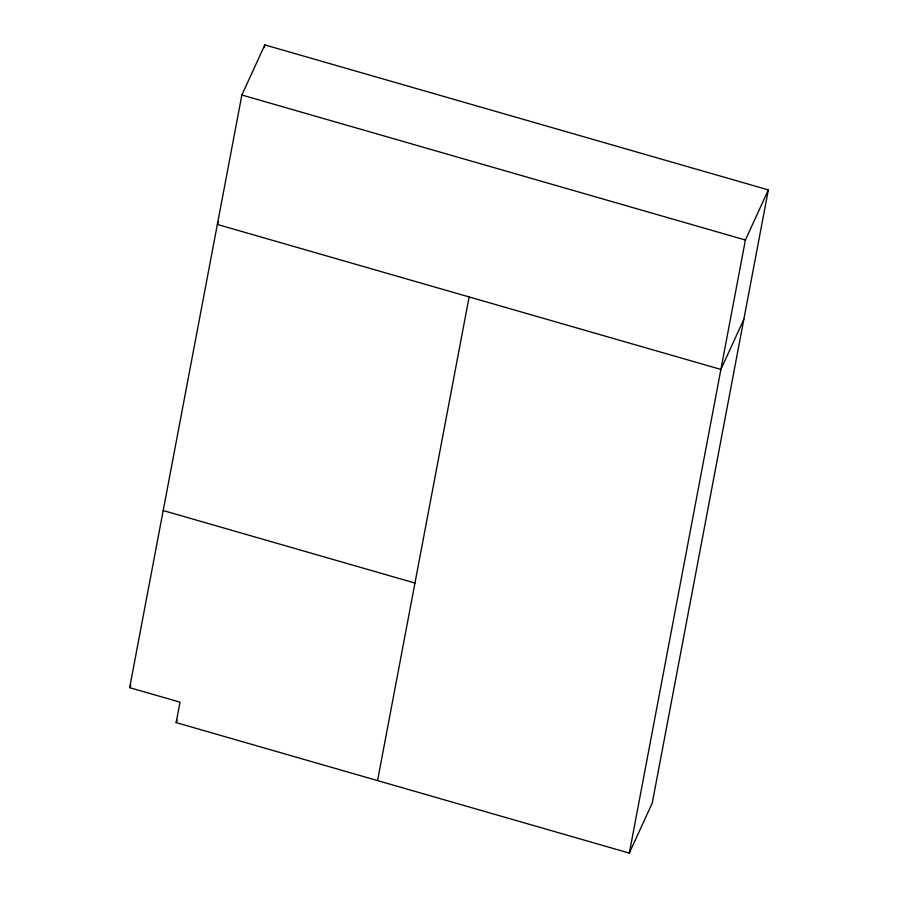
<?xml version="1.0" encoding="UTF-8"?>
<svg xmlns="http://www.w3.org/2000/svg" width="898" height="898" viewBox="0 0 898 898"><rect width="100%" height="100%" fill="white"/><g stroke="black" fill="none" stroke-linecap="round" stroke-linejoin="round"><path stroke-width="1.35" d="M129.66 687.666L241.865 95.008L264.809 44.9L768.34 189.905L652.262 802.992L629.318 853.1L176.143 722.598L180.015 702.157L129.66 687.666L130.816 685.152M264.293 47.65L264.809 44.9M377.553 780.598L469.126 296.935M629.318 853.1L745.396 240.013L768.34 189.905M218.506 221.929L217.361 224.444L720.892 369.437L743.836 319.329M176.143 722.598L177.299 720.095M241.865 95.008L745.396 240.013M163.2 510.547L414.955 583.049"/></g></svg>
